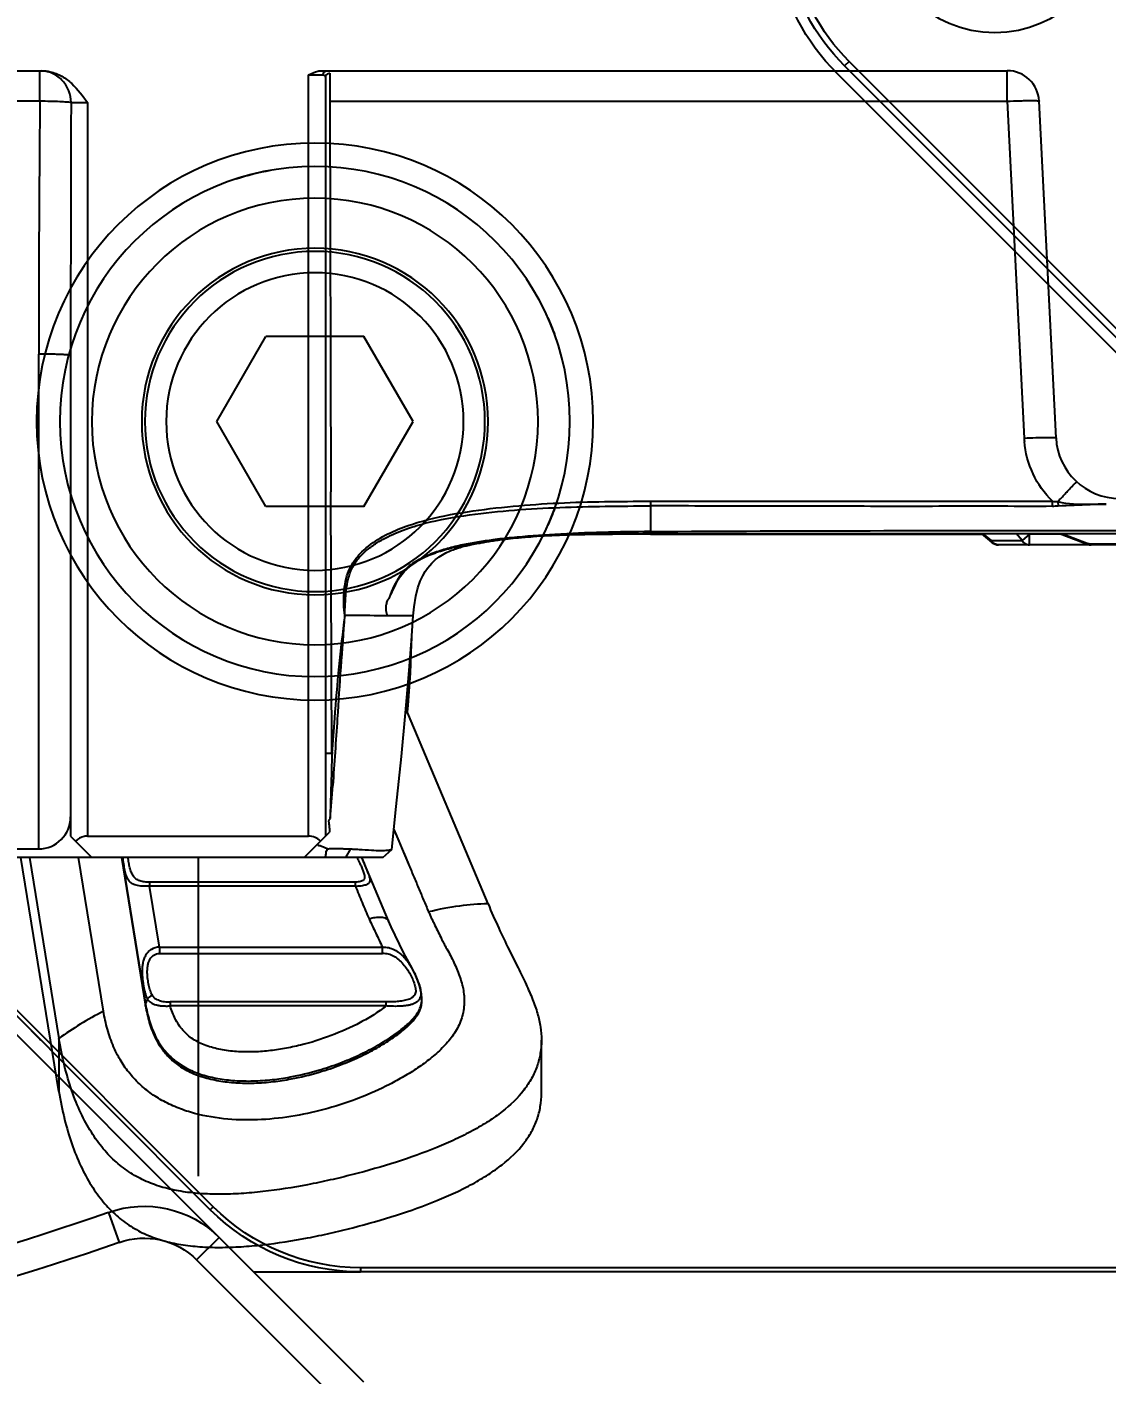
# Model space of a CAD drawing. Header units: millimetres. Extents: x -73584 to -37571, y -61249 to -50748.
# Drawn here: x -54754.8 to -54704, y -59280.6 to -59217.2 of the extents above; entities that cross this region are included whole.
import ezdxf

# ---------------------------------------------------------------- set-up
doc = ezdxf.new("R2010")
doc.units = ezdxf.units.MM
doc.header["$LTSCALE"] = 200
doc.header["$PDSIZE"] = -1
doc.linetypes.add('DOT_CENTER', pattern=[14, 12, -1, 0, -1])
for name, color, linetype in [('1', 7, 'Continuous'), ('_X2_56FE5C42_X0__01_3127', 7, 'Continuous'), ('DIM', 3, 'Continuous')]:
    doc.layers.add(name, color=color, linetype=linetype)
doc.styles.add('TSSD_Dimension', font='tssdeng.shx', dxfattribs={"width": 0.7, "bigfont": 'hztxt.shx'})
doc.dimstyles.new('TSSD_20_20', dxfattribs={"dimtxt": 60, "dimasz": 20, "dimexe": 20, "dimexo": 50, "dimgap": 20, "dimtad": 1, "dimdec": 0, "dimzin": 0, "dimdsep": 46, "dimtxsty": 'TSSD_Dimension', "dimblk": 'ARCHTICK', "dimcen": 0, "dimdle": 20, "dimclrt": 7, "dimadec": 0, "dimazin": 0, "dimtfac": 1, "dimtdec": 0, "dimtix": 1, "dimtmove": 2, "dimatfit": 3, "dimfxl": 1, "dimtolj": 1, "dimtzin": 0, "dimarcsym": 0})

# ---------------------------------------------------------------- blocks, each defined once
blk = doc.blocks.new('12586')
at = {"color": 7, "linetype": 'Continuous'}
for p, q in [((-40360.429, -54892.921), (-40341.503, -54892.921)), ((-40341.59, -54894.357), (-40341.59, -54892.921)), ((-40328.947, -54928.921), (-40328.947, -54893.121)), ((-40328.947, -54893.121), (-40328.256, -54893.121)), ((-40328.347, -54892.921), (-40296.061, -54892.921)), ((-40328.147, -54893.223), (-40328.147, -54928.921)), ((-40327.947, -54893.039), (-40327.947, -54894.357)), ((-40296.061, -54894.357), (-40296.061, -54892.921)), ((-40341.59, -54894.357), (-40360.429, -54894.357)), ((-40340.127, -54894.421), (-40339.347, -54894.421)), ((-40339.347, -54894.421), (-40339.347, -54928.921)), ((-40327.947, -54894.357), (-40327.897, -54912.721)), ((-40327.947, -54894.357), (-40296.061, -54894.357)), ((-40296.061, -54894.357), (-40295.265, -54910.201)), ((-40293.767, -54910.19), (-40294.563, -54894.346)), ((-40341.647, -54929.521), (-40341.647, -54906.251)), ((-40340.147, -54906.314), (-40340.147, -54928.921)), ((-40327.847, -54925.037), (-40327.897, -54912.721)), ((-40312.858, -54913.172), (-40312.858, -54913.389)), ((-40312.858, -54913.172), (-40293.938, -54913.172)), ((-40312.858, -54913.39), (-40312.858, -54914.683)), ((-40293.938, -54913.4), (-40293.938, -54913.172)), ((-40318.749, -54914.859), (-40318.566, -54914.845)), ((-40312.858, -54914.689), (-40312.858, -54914.722)), ((-40312.858, -54914.695), (-40312.858, -54914.722)), ((-40297.719, -54914.722), (-40297.258, -54914.722)), ((-40297.719, -54914.723), (-40297.258, -54914.723)), ((-40320.498, -54932.111), (-40324.361, -54922.919)), ((-40340.147, -54928.921), (-40339.147, -54929.921)), ((-40339.347, -54928.921), (-40328.947, -54928.921)), ((-40329.147, -54929.921), (-40327.959, -54928.734)), ((-40324.93, -54928.605), (-40324.699, -54929.153)), ((-40324.868, -54928.751), (-40324.699, -54929.153)), ((-40347.405, -54929.521), (-40341.647, -54929.521)), ((-40327.289, -54929.512), (-40327.118, -54929.514)), ((-40327.196, -54929.922), (-40326.959, -54929.52)), ((-40325.448, -54929.921), (-40325.034, -54929.544)), ((-40325.034, -54929.544), (-40325.033, -54929.539)), ((-40324.699, -54929.153), (-40324.537, -54929.538)), ((-40324.699, -54929.153), (-40324.537, -54929.538)), ((-40324.537, -54929.538), (-40324.385, -54929.9)), ((-40324.537, -54929.538), (-40324.24, -54930.245)), ((-40339.147, -54929.921), (-40347.405, -54929.923)), ((-40340.698, -54940.933), (-40342.485, -54929.922)), ((-40342.079, -54929.922), (-40340.698, -54938.433)), ((-40338.599, -54937.16), (-40339.773, -54929.921)), ((-40325.448, -54929.921), (-40339.147, -54929.921)), ((-40337.754, -54929.921), (-40336.618, -54936.918)), ((-40337.737, -54929.921), (-40336.618, -54936.818)), ((-40325.688, -54931.713), (-40326.442, -54929.921)), ((-40324.385, -54929.9), (-40324.24, -54930.245)), ((-40326.745, -54931.088), (-40336.426, -54931.088)), ((-40335.962, -54934.141), (-40336.426, -54931.278)), ((-40326.745, -54931.278), (-40336.426, -54931.278)), ((-40326.745, -54931.278), (-40326.745, -54931.088)), ((-40325.186, -54932.91), (-40325.688, -54931.713)), ((-40325.186, -54932.91), (-40325.185, -54932.913)), ((-40335.962, -54934.141), (-40335.962, -54934.437)), ((-40335.962, -54934.141), (-40325.467, -54934.141)), ((-40335.962, -54934.437), (-40325.467, -54934.437)), ((-40336.618, -54936.918), (-40336.618, -54936.818)), ((-40335.462, -54936.717), (-40335.462, -54936.908)), ((-40325.291, -54936.717), (-40335.462, -54936.717)), ((-40325.291, -54936.908), (-40335.462, -54936.908)), ((-40325.291, -54936.908), (-40325.291, -54936.717)), ((-40323.617, -54936.686), (-40323.617, -54936.586)), ((-40340.698, -54938.433), (-40340.698, -54940.933)), ((-40317.986, -54941.014), (-40317.986, -54938.514))]:
    blk.add_line(p, q, dxfattribs=at)
for points in [[(-40324.02, -54918.559), (-40323.969, -54918.141), (-40323.892, -54917.637), (-40323.797, -54917.24), (-40323.688, -54916.925), (-40323.574, -54916.673), (-40323.461, -54916.474), (-40323.351, -54916.316), (-40323.246, -54916.188), (-40323.147, -54916.081), (-40323.054, -54915.992), (-40322.965, -54915.915), (-40322.881, -54915.849), (-40322.797, -54915.788), (-40322.717, -54915.734), (-40322.638, -54915.686), (-40322.563, -54915.642), (-40322.491, -54915.603), (-40322.421, -54915.569), (-40322.352, -54915.536), (-40322.283, -54915.506), (-40322.215, -54915.478), (-40322.147, -54915.452), (-40322.078, -54915.427), (-40322.009, -54915.403), (-40321.942, -54915.381), (-40321.874, -54915.36), (-40321.808, -54915.34), (-40321.744, -54915.321), (-40321.683, -54915.305), (-40321.624, -54915.289), (-40321.567, -54915.275), (-40321.51, -54915.262), (-40321.451, -54915.248), (-40321.392, -54915.235), (-40321.335, -54915.221), (-40321.282, -54915.208), (-40321.236, -54915.196), (-40321.197, -54915.186), (-40321.166, -54915.178), (-40321.139, -54915.172), (-40321.112, -54915.166), (-40321.086, -54915.161), (-40321.059, -54915.157), (-40321.032, -54915.153), (-40321.006, -54915.15), (-40320.98, -54915.148), (-40320.956, -54915.145), (-40320.928, -54915.142), (-40320.886, -54915.135), (-40320.837, -54915.127), (-40320.785, -54915.117), (-40320.731, -54915.107), (-40320.679, -54915.097), (-40320.625, -54915.087), (-40320.568, -54915.077), (-40320.508, -54915.067), (-40320.446, -54915.057), (-40320.381, -54915.047), (-40320.314, -54915.037), (-40320.244, -54915.027), (-40320.171, -54915.017), (-40320.095, -54915.007), (-40320.016, -54914.997)], [(-40320.016, -54914.997), (-40319.849, -54914.975), (-40319.758, -54914.963), (-40319.66, -54914.951), (-40319.554, -54914.938), (-40319.441, -54914.925), (-40319.321, -54914.912), (-40319.194, -54914.899), (-40319.061, -54914.886), (-40318.92, -54914.873), (-40318.77, -54914.861), (-40318.611, -54914.848), (-40318.566, -54914.845)], [(-40318.636, -54914.85), (-40318.479, -54914.839), (-40318.381, -54914.833)], [(-40312.858, -54914.689), (-40305.891, -54914.689), (-40298.114, -54914.69), (-40290.673, -54914.687), (-40283.574, -54914.686), (-40276.823, -54914.695), (-40271.462, -54914.642)], [(-40321.001, -54915.15), (-40320.98, -54915.148), (-40320.951, -54915.145), (-40320.914, -54915.139), (-40320.87, -54915.133), (-40320.817, -54915.123), (-40320.76, -54915.113), (-40320.707, -54915.102), (-40320.653, -54915.092), (-40320.594, -54915.082), (-40320.532, -54915.071), (-40320.468, -54915.06), (-40320.402, -54915.05), (-40320.333, -54915.039), (-40320.26, -54915.029)], [(-40325.03, -54929.544), (-40324.816, -54927.536), (-40324.574, -54925.178), (-40324.378, -54923.117), (-40324.222, -54921.317), (-40324.1, -54919.738), (-40324.019, -54918.559)], [(-40324.289, -54923.09), (-40324.258, -54922.762), (-40324.153, -54921.251), (-40324.094, -54919.884), (-40324.091, -54919.605)], [(-40323.617, -54936.587), (-40323.618, -54936.556), (-40323.633, -54936.355), (-40323.671, -54936.15), (-40323.73, -54935.94), (-40323.806, -54935.724), (-40323.899, -54935.497), (-40324.01, -54935.257), (-40324.145, -54934.994), (-40324.301, -54934.709), (-40324.471, -54934.393), (-40324.666, -54934.004), (-40324.868, -54933.585), (-40325.058, -54933.187), (-40325.185, -54932.913)]]:
    blk.add_lwpolyline(points, dxfattribs=at)
for centre, radius, start, end in [((-40296.061, -54894.421), 1.5, 2.87547, 90), ((-39098.234, -54906.177), 1243.413, 179.455327, 180.00338), ((-36765.496, -54906.241), 3574.65, 179.810545, 180.001178), ((-40290.585, -54909.949), 4.687, 183.09262, 185.01805), ((-40290.771, -54910.039), 3, 182.87547, 270), ((-40293.557, -54908.993), 4.196, 264.78754, 268.31473), ((-40295.492, -54880.05), 33.386, 272.66808, 273.1496), ((-40290.963, -54962.368), 49.059, 90.52193, 91.39901), ((-40316.322, -54945.584), 30.851, 95.70106, 97.35686), ((-40316.164, -54949.331), 34.569, 94.28837, 95.95561), ((-40231.797, -54930.615), 96.209, 172.79643, 175.6851), ((-39995.716, -54944.696), 332.561, 175.49092, 176.32824), ((-40223.078, -54931.324), 104.957, 175.65747, 176.566), ((-39854.737, -54940.317), 473.353, 178.14159, 178.35098), ((-40492.924, -54914.132), 165.581, 355.16072, 355.69958), ((-39849.247, -54940.67), 478.85, 178.32768, 178.49578), ((-40325.75, -54922.99), 6.921, 246.17275, 247.20999), ((-40328.274, -54937.445), 4.787, 22.03377, 22.48451), ((-40326.931, -54936.929), 3.348, 19.16511, 19.80543), ((-40324.17, -54936.347), 0.504, 336.26179, 342.30815), ((-40324.941, -54936.586), 1.324, 358.32894, 359.93578)]:
    blk.add_arc(centre, radius, start, end, dxfattribs=at)
for centre, major_axis, start_param, end_param in [((-40341.647, -54928.021), (1.5, 0), -1.570796, 0), ((-40339.347, -54929.721), (0.8, 0), 1.770437, 2.356194), ((-40339.347, -54929.721), (0, 0.8), 0, 0.19964), ((-40328.947, -54929.721), (0.8, 0), 0.785398, 1.570796)]:
    blk.add_ellipse(centre, major_axis=major_axis, ratio=1, start_param=start_param, end_param=end_param, dxfattribs=at)
for points in [[(-40341.503, -54892.921), (-40341.369, -54892.921), (-40341.235, -54892.937), (-40341.104, -54892.968)], [(-40293.68, -54913.188), (-40293.203, -54913.303), (-40292.703, -54913.309), (-40292.212, -54913.311)], [(-40293.658, -54913.386), (-40293.159, -54913.359), (-40292.66, -54913.336), (-40292.161, -54913.324)], [(-40292.212, -54913.311), (-40291.945, -54913.313), (-40291.677, -54913.311), (-40291.41, -54913.311)], [(-40317.359, -54914.729), (-40318.036, -54914.768), (-40318.712, -54914.818), (-40319.387, -54914.886)], [(-40318.566, -54914.845), (-40316.667, -54914.709), (-40314.762, -54914.68), (-40312.858, -54914.678)], [(-40312.858, -54914.599), (-40314.359, -54914.611), (-40315.861, -54914.642), (-40317.359, -54914.729)], [(-40312.858, -54914.722), (-40307.812, -54914.722), (-40302.766, -54914.723), (-40297.719, -54914.723)], [(-40327.594, -54923.398), (-40327.662, -54924.448), (-40327.73, -54925.498), (-40327.809, -54926.548)], [(-40328.057, -54929.519), (-40328.181, -54929.467), (-40328.307, -54929.422), (-40328.431, -54929.37)], [(-40328.059, -54929.514), (-40327.991, -54929.512), (-40327.922, -54929.509), (-40327.853, -54929.507)], [(-40327.467, -54929.507), (-40327.408, -54929.509), (-40327.348, -54929.511), (-40327.289, -54929.512)], [(-40327.118, -54929.514), (-40327.065, -54929.515), (-40327.012, -54929.517), (-40326.959, -54929.52)], [(-40323.709, -54936.55), (-40323.723, -54936.584), (-40323.743, -54936.616), (-40323.766, -54936.645)]]:
    blk.add_open_spline(points, degree=3, dxfattribs=at)
for points, knots in [([(-40340.127, -54894.421), (-40340.127, -54894.233), (-40340.197, -54893.856), (-40340.498, -54893.37), (-40340.953, -54893.03), (-40341.32, -54892.935), (-40341.503, -54892.924)], [0, 0, 0, 0, 0.252685, 0.503869, 0.752701, 1, 1, 1, 1]), ([(-40341.104, -54892.968), (-40340.915, -54893.012), (-40340.547, -54893.159), (-40339.924, -54893.635), (-40339.575, -54894.108), (-40339.347, -54894.421)], [0, 0, 0, 0, 0.250889, 0.501155, 1, 1, 1, 1]), ([(-40328.947, -54893.121), (-40328.804, -54893.05), (-40328.612, -54892.951), (-40328.4, -54892.921), (-40328.347, -54892.921)], [0, 0, 0, 0, 0.749652, 1, 1, 1, 1]), ([(-40328.256, -54893.121), (-40328.256, -54893.071), (-40328.226, -54892.971), (-40328.129, -54892.921), (-40328.084, -54892.921)], [0, 0, 0, 0, 0.525942, 1, 1, 1, 1]), ([(-40328.256, -54893.121), (-40328.227, -54893.121), (-40328.161, -54893.13), (-40328.147, -54893.196), (-40328.147, -54893.223)], [0, 0, 0, 0, 0.514515, 1, 1, 1, 1]), ([(-40328.147, -54893.223), (-40328.147, -54893.176), (-40328.1, -54893.075), (-40327.997, -54893.039), (-40327.947, -54893.039)], [0, 0, 0, 0, 0.485541, 1, 1, 1, 1]), ([(-40340.127, -54894.421), (-40340.19, -54894.409), (-40340.366, -54894.396), (-40340.688, -54894.377), (-40341.113, -54894.364), (-40341.425, -54894.359), (-40341.59, -54894.357)], [0, 0, 0, 0, 0.131534, 0.360421, 0.661529, 1, 1, 1, 1]), ([(-40296.061, -54894.357), (-40295.87, -54894.348), (-40295.593, -54894.336), (-40295.24, -54894.326), (-40295.017, -54894.322), (-40294.832, -54894.322), (-40294.697, -54894.325), (-40294.611, -54894.331), (-40294.576, -54894.338), (-40294.563, -54894.343), (-40294.563, -54894.346)], [0, 0, 0, 0, 0.38161, 0.554046, 0.705081, 0.829079, 0.921515, 0.978703, 0.993646, 1, 1, 1, 1]), ([(-40340.147, -54906.314), (-40340.147, -54906.311), (-40340.159, -54906.306), (-40340.194, -54906.298), (-40340.28, -54906.287), (-40340.415, -54906.278), (-40340.6, -54906.268), (-40340.824, -54906.261), (-40341.178, -54906.253), (-40341.455, -54906.251), (-40341.647, -54906.251)], [0, 0, 0, 0, 0.006385, 0.021431, 0.078674, 0.170866, 0.29494, 0.44606, 0.619037, 1, 1, 1, 1]), ([(-40295.265, -54910.201), (-40295.082, -54910.192), (-40294.808, -54910.181), (-40294.456, -54910.171), (-40294.221, -54910.166), (-40294.034, -54910.167), (-40293.886, -54910.168), (-40293.82, -54910.179), (-40293.767, -54910.181), (-40293.767, -54910.19)], [0, 0, 0, 0, 0.367238, 0.545804, 0.705333, 0.834646, 0.927747, 0.981577, 1, 1, 1, 1]), ([(-40293.938, -54913.172), (-40294.31, -54912.801), (-40294.935, -54911.924), (-40295.208, -54910.882), (-40295.254, -54910.359)], [0, 0, 0, 0, 0.50003, 1, 1, 1, 1]), ([(-40293.68, -54913.188), (-40293.568, -54913.065), (-40293.403, -54912.887), (-40293.192, -54912.661), (-40293.057, -54912.52), (-40292.947, -54912.408), (-40292.874, -54912.336), (-40292.83, -54912.296), (-40292.808, -54912.276), (-40292.796, -54912.268), (-40292.787, -54912.261), (-40292.785, -54912.263)], [0, 0, 0, 0, 0.38669, 0.565302, 0.719937, 0.841748, 0.928934, 0.95954, 0.981501, 0.994867, 1, 1, 1, 1]), ([(-40327.247, -54918.551), (-40327.286, -54918.194), (-40327.32, -54917.476), (-40327.153, -54916.575), (-40326.8, -54915.944), (-40326.325, -54915.4), (-40325.587, -54914.871), (-40324.606, -54914.419), (-40323.236, -54913.977), (-40321.466, -54913.642), (-40319.324, -54913.385), (-40317.171, -54913.24), (-40315.015, -54913.18), (-40313.577, -54913.171), (-40312.858, -54913.172)], [0, 0, 0, 0, 0.062445, 0.12473, 0.155975, 0.187239, 0.249651, 0.312154, 0.37468, 0.499703, 0.62477, 0.749843, 0.87492, 1, 1, 1, 1]), ([(-40327.245, -54918.551), (-40327.226, -54918.196), (-40327.219, -54917.661), (-40327.119, -54916.954), (-40326.97, -54916.438), (-40326.708, -54915.966), (-40326.343, -54915.57), (-40325.921, -54915.237), (-40325.311, -54914.866), (-40324.494, -54914.507), (-40323.133, -54914.089), (-40321.376, -54913.789), (-40319.254, -54913.569), (-40317.124, -54913.454), (-40314.991, -54913.405), (-40313.569, -54913.391), (-40312.858, -54913.39)], [0, 0, 0, 0, 0.062398, 0.093832, 0.125224, 0.156316, 0.187701, 0.219205, 0.250473, 0.312911, 0.375401, 0.500305, 0.625223, 0.750147, 0.875072, 1, 1, 1, 1]), ([(-40293.938, -54913.4), (-40294.734, -54913.437), (-40296.321, -54913.392), (-40298.687, -54913.41), (-40301.036, -54913.412), (-40303.38, -54913.409), (-40305.73, -54913.405), (-40308.89, -54913.398), (-40311.268, -54913.394), (-40312.858, -54913.389)], [0, 0, 0, 0, 0.126307, 0.251436, 0.375225, 0.498844, 0.622982, 0.747819, 1, 1, 1, 1]), ([(-40293.68, -54913.188), (-40293.679, -54913.207), (-40293.673, -54913.273), (-40293.666, -54913.339), (-40293.658, -54913.386)], [0, 0, 0, 0, 0.283938, 1, 1, 1, 1]), ([(-40325.084, -54917.552), (-40324.988, -54917.309), (-40324.769, -54916.828), (-40324.235, -54916.236), (-40323.566, -54915.809), (-40322.828, -54915.531), (-40322.072, -54915.32), (-40321.049, -54915.104), (-40320.27, -54915.003), (-40319.751, -54914.948)], [0, 0, 0, 0, 0.12477, 0.249856, 0.37523, 0.500307, 0.625349, 0.75019, 1, 1, 1, 1]), ([(-40320.272, -54914.987), (-40320.75, -54915.049), (-40321.466, -54915.162), (-40322.404, -54915.386), (-40323.094, -54915.606), (-40323.754, -54915.9), (-40324.268, -54916.228), (-40324.592, -54916.589), (-40324.837, -54917.004), (-40324.975, -54917.338), (-40325.084, -54917.552)], [0, 0, 0, 0, 0.250247, 0.375387, 0.500524, 0.625622, 0.750628, 0.813002, 0.875425, 1, 1, 1, 1]), ([(-40316.86, -54914.766), (-40316.99, -54914.77), (-40317.497, -54914.787), (-40318.004, -54914.813), (-40318.38, -54914.837)], [0, 0, 0, 0, 0.25741, 1, 1, 1, 1]), ([(-40312.858, -54914.722), (-40313.207, -54914.722), (-40314.541, -54914.724), (-40315.875, -54914.735), (-40316.86, -54914.766)], [0, 0, 0, 0, 0.261273, 1, 1, 1, 1]), ([(-40312.858, -54914.598), (-40309.409, -54914.574), (-40302.51, -54914.548), (-40292.163, -54914.549), (-40281.814, -54914.568), (-40274.914, -54914.617), (-40271.463, -54914.56)], [0, 0, 0, 0, 0.249997, 0.499986, 0.749874, 1, 1, 1, 1]), ([(-40325.084, -54917.552), (-40325.109, -54917.604), (-40325.149, -54917.705), (-40325.203, -54917.808), (-40325.246, -54917.84)], [0, 0, 0, 0, 0.521184, 1, 1, 1, 1]), ([(-40325.246, -54917.84), (-40325.267, -54917.899), (-40325.306, -54918.053), (-40325.33, -54918.301), (-40325.277, -54918.482), (-40325.237, -54918.559)], [0, 0, 0, 0, 0.25726, 0.644713, 1, 1, 1, 1]), ([(-40325.237, -54918.559), (-40325.38, -54918.558), (-40326.05, -54918.551), (-40326.72, -54918.546), (-40327.247, -54918.551)], [0, 0, 0, 0, 0.213312, 1, 1, 1, 1]), ([(-40324.019, -54918.559), (-40324.022, -54918.556), (-40324.042, -54918.563), (-40324.079, -54918.556), (-40324.153, -54918.561), (-40324.266, -54918.56), (-40324.43, -54918.562), (-40324.648, -54918.562), (-40324.923, -54918.562), (-40325.126, -54918.56), (-40325.237, -54918.559)], [0, 0, 0, 0, 0.010273, 0.041822, 0.098233, 0.18924, 0.322854, 0.501563, 0.726719, 1, 1, 1, 1]), ([(-40327.847, -54925.037), (-40327.885, -54925.037), (-40327.955, -54925.038), (-40328.039, -54925.039), (-40328.092, -54925.042), (-40328.122, -54925.044), (-40328.135, -54925.047), (-40328.147, -54925.048), (-40328.147, -54925.05)], [0, 0, 0, 0, 0.381119, 0.705341, 0.829466, 0.921695, 0.978961, 1, 1, 1, 1]), ([(-40327.932, -54928.106), (-40327.952, -54928.125), (-40327.984, -54928.152), (-40328.006, -54928.203), (-40328.003, -54928.245), (-40327.995, -54928.285), (-40327.991, -54928.34), (-40327.981, -54928.435), (-40327.964, -54928.57), (-40327.96, -54928.679), (-40327.96, -54928.734)], [0, 0, 0, 0, 0.12706, 0.187143, 0.248664, 0.312952, 0.375638, 0.499933, 0.749893, 1, 1, 1, 1]), ([(-40328.147, -54929.901), (-40328.14, -54929.869), (-40328.127, -54929.805), (-40328.124, -54929.707), (-40328.101, -54929.61), (-40328.066, -54929.552), (-40328.057, -54929.519)], [0, 0, 0, 0, 0.247739, 0.495104, 0.743747, 1, 1, 1, 1]), ([(-40327.853, -54929.507), (-40327.82, -54929.506), (-40327.691, -54929.503), (-40327.563, -54929.505), (-40327.467, -54929.507)], [0, 0, 0, 0, 0.256625, 1, 1, 1, 1]), ([(-40326.959, -54929.52), (-40326.926, -54929.523), (-40326.795, -54929.532), (-40326.664, -54929.541), (-40326.566, -54929.547)], [0, 0, 0, 0, 0.257818, 1, 1, 1, 1]), ([(-40326.566, -54929.547), (-40326.372, -54929.559), (-40326.03, -54929.581), (-40325.688, -54929.6), (-40325.54, -54929.6)], [0, 0, 0, 0, 0.568249, 1, 1, 1, 1]), ([(-40325.54, -54929.6), (-40325.431, -54929.6), (-40325.268, -54929.59), (-40325.107, -54929.567), (-40325.056, -54929.552)], [0, 0, 0, 0, 0.671937, 1, 1, 1, 1]), ([(-40325.056, -54929.552), (-40325.053, -54929.551), (-40325.046, -54929.549), (-40325.038, -54929.547), (-40325.034, -54929.543)], [0, 0, 0, 0, 0.349074, 1, 1, 1, 1]), ([(-40336.426, -54931.278), (-40336.485, -54931.282), (-40336.599, -54931.283), (-40336.766, -54931.278), (-40336.919, -54931.264), (-40337.056, -54931.236), (-40337.174, -54931.195), (-40337.275, -54931.142), (-40337.359, -54931.076), (-40337.427, -54930.994), (-40337.48, -54930.896), (-40337.523, -54930.785), (-40337.559, -54930.663), (-40337.604, -54930.483), (-40337.649, -54930.235), (-40337.673, -54930.03), (-40337.682, -54929.921)], [0, 0, 0, 0, 0.080048, 0.156916, 0.227572, 0.290872, 0.347279, 0.398175, 0.445773, 0.493036, 0.543228, 0.597631, 0.655706, 0.717041, 0.851301, 1, 1, 1, 1]), ([(-40336.426, -54931.088), (-40336.508, -54931.089), (-40336.666, -54931.081), (-40336.888, -54931.035), (-40337.074, -54930.94), (-40337.208, -54930.795), (-40337.298, -54930.614), (-40337.362, -54930.405), (-40337.409, -54930.171), (-40337.43, -54930.007), (-40337.438, -54929.921)], [0, 0, 0, 0, 0.138053, 0.267933, 0.380521, 0.485823, 0.596714, 0.719504, 0.854686, 1, 1, 1, 1]), ([(-40326.664, -54929.921), (-40326.649, -54929.952), (-40326.592, -54930.071), (-40326.537, -54930.191), (-40326.498, -54930.281)], [0, 0, 0, 0, 0.258406, 1, 1, 1, 1]), ([(-40326.283, -54930.301), (-40326.296, -54930.27), (-40326.349, -54930.143), (-40326.402, -54930.017), (-40326.444, -54929.921)], [0, 0, 0, 0, 0.242005, 1, 1, 1, 1]), ([(-40326.745, -54931.278), (-40326.656, -54931.269), (-40326.524, -54931.262), (-40326.359, -54931.235), (-40326.256, -54931.209), (-40326.171, -54931.177), (-40326.107, -54931.136), (-40326.065, -54931.084), (-40326.046, -54931.023), (-40326.046, -54930.955), (-40326.066, -54930.849), (-40326.118, -54930.702), (-40326.195, -54930.509), (-40326.253, -54930.373), (-40326.283, -54930.301)], [0, 0, 0, 0, 0.174752, 0.253613, 0.322798, 0.380652, 0.427806, 0.468006, 0.506693, 0.548981, 0.597673, 0.713827, 0.848791, 1, 1, 1, 1]), ([(-40326.359, -54930.63), (-40326.348, -54930.663), (-40326.329, -54930.728), (-40326.312, -54930.821), (-40326.314, -54930.894), (-40326.332, -54930.944), (-40326.36, -54930.988), (-40326.42, -54931.033), (-40326.513, -54931.062), (-40326.623, -54931.081), (-40326.703, -54931.087), (-40326.745, -54931.088)], [0, 0, 0, 0, 0.137944, 0.259565, 0.365033, 0.413867, 0.462539, 0.567749, 0.692729, 0.835625, 1, 1, 1, 1]), ([(-40326.498, -54930.281), (-40326.471, -54930.341), (-40326.423, -54930.456), (-40326.378, -54930.573), (-40326.359, -54930.63)], [0, 0, 0, 0, 0.525346, 1, 1, 1, 1]), ([(-40324.24, -54930.245), (-40324.162, -54930.432), (-40324.004, -54930.805), (-40323.769, -54931.366), (-40323.533, -54931.926), (-40323.378, -54932.301), (-40323.298, -54932.487)], [0, 0, 0, 0, 0.250007, 0.500001, 0.750007, 1, 1, 1, 1]), ([(-40336.426, -54931.278), (-40336.424, -54931.239), (-40336.421, -54931.175), (-40336.422, -54931.111), (-40336.426, -54931.088)], [0, 0, 0, 0, 0.625188, 1, 1, 1, 1]), ([(-40326.745, -54931.278), (-40326.638, -54931.534), (-40326.425, -54932.047), (-40326.212, -54932.561), (-40326.1, -54932.815)], [0, 0, 0, 0, 0.499877, 1, 1, 1, 1]), ([(-40320.498, -54932.111), (-40320.946, -54932.113), (-40321.89, -54932.189), (-40322.817, -54932.37), (-40323.298, -54932.487)], [0, 0, 0, 0, 0.475266, 1, 1, 1, 1]), ([(-40320.498, -54932.111), (-40320.337, -54932.494), (-40320.02, -54933.21), (-40319.541, -54934.209), (-40319.103, -54935.086), (-40318.719, -54935.866), (-40318.399, -54936.578), (-40318.163, -54937.246), (-40318.019, -54937.887), (-40317.986, -54938.309), (-40317.986, -54938.514)], [0, 0, 0, 0, 0.179958, 0.339038, 0.479793, 0.604647, 0.716117, 0.817296, 0.911151, 1, 1, 1, 1]), ([(-40323.298, -54932.487), (-40323.274, -54932.54), (-40323.226, -54932.648), (-40323.149, -54932.807), (-40323.073, -54932.966), (-40322.972, -54933.179), (-40322.844, -54933.444), (-40322.715, -54933.709), (-40322.607, -54933.919), (-40322.495, -54934.127), (-40322.351, -54934.386), (-40322.185, -54934.699), (-40322.033, -54935.018), (-40321.897, -54935.342), (-40321.78, -54935.672), (-40321.688, -54936.009), (-40321.63, -54936.351), (-40321.61, -54936.697), (-40321.634, -54937.044), (-40321.703, -54937.386), (-40321.858, -54937.831), (-40322.164, -54938.351), (-40322.647, -54938.901), (-40323.206, -54939.391), (-40323.814, -54939.837), (-40324.46, -54940.241), (-40325.361, -54940.733), (-40326.547, -54941.261), (-40328.035, -54941.757), (-40329.577, -54942.105), (-40331.158, -54942.288), (-40332.751, -54942.272), (-40334.063, -54942.058), (-40335.062, -54941.734), (-40335.768, -54941.413), (-40336.416, -54941.008), (-40336.987, -54940.523), (-40337.475, -54939.972), (-40337.743, -54939.567), (-40337.861, -54939.358)], [0, 0, 0, 0, 0.007319, 0.014658, 0.021996, 0.02933, 0.044007, 0.0587, 0.066059, 0.073431, 0.088193, 0.102925, 0.117593, 0.132199, 0.146737, 0.161195, 0.175597, 0.189957, 0.204323, 0.218747, 0.233288, 0.262895, 0.293241, 0.324136, 0.35544, 0.387085, 0.418987, 0.483391, 0.548489, 0.614137, 0.680168, 0.746326, 0.812159, 0.844778, 0.877001, 0.908631, 0.939653, 0.970106, 1, 1, 1, 1]), ([(-40326.1, -54932.815), (-40326.004, -54932.783), (-40325.813, -54932.735), (-40325.574, -54932.72), (-40325.404, -54932.747), (-40325.305, -54932.785), (-40325.229, -54932.839), (-40325.196, -54932.886), (-40325.186, -54932.91)], [0, 0, 0, 0, 0.308808, 0.597772, 0.721881, 0.828651, 0.919835, 1, 1, 1, 1]), ([(-40326.1, -54932.815), (-40326.05, -54932.928), (-40325.945, -54933.15), (-40325.787, -54933.481), (-40325.629, -54933.811), (-40325.522, -54934.031), (-40325.467, -54934.141)], [0, 0, 0, 0, 0.252985, 0.500349, 0.7498, 1, 1, 1, 1]), ([(-40335.962, -54934.141), (-40336.094, -54934.14), (-40336.299, -54934.199), (-40336.505, -54934.369), (-40336.626, -54934.529), (-40336.711, -54934.712), (-40336.759, -54934.908), (-40336.781, -54935.108), (-40336.784, -54935.308), (-40336.775, -54935.504), (-40336.757, -54935.693), (-40336.737, -54935.845), (-40336.717, -54935.961), (-40336.702, -54936.045), (-40336.687, -54936.126), (-40336.67, -54936.205), (-40336.651, -54936.279), (-40336.63, -54936.349), (-40336.611, -54936.405), (-40336.595, -54936.448), (-40336.582, -54936.479), (-40336.569, -54936.509), (-40336.555, -54936.539), (-40336.544, -54936.566), (-40336.536, -54936.585), (-40336.529, -54936.593), (-40336.525, -54936.595)], [0, 0, 0, 0, 0.136328, 0.204482, 0.272572, 0.340836, 0.409789, 0.478846, 0.547382, 0.61464, 0.680058, 0.742363, 0.771986, 0.801201, 0.829906, 0.857355, 0.883405, 0.908412, 0.932496, 0.944132, 0.955464, 0.966597, 0.977962, 0.990012, 0.995708, 1, 1, 1, 1]), ([(-40336.29, -54936.414), (-40336.334, -54936.349), (-40336.404, -54936.196), (-40336.47, -54935.94), (-40336.518, -54935.654), (-40336.542, -54935.346), (-40336.531, -54935.08), (-40336.484, -54934.873), (-40336.427, -54934.729), (-40336.341, -54934.605), (-40336.229, -54934.511), (-40336.1, -54934.453), (-40336.008, -54934.439), (-40335.962, -54934.437)], [0, 0, 0, 0, 0.101584, 0.215989, 0.342844, 0.478342, 0.617152, 0.686003, 0.753044, 0.817899, 0.88017, 0.940038, 1, 1, 1, 1]), ([(-40325.467, -54934.141), (-40325.475, -54934.19), (-40325.481, -54934.289), (-40325.474, -54934.388), (-40325.467, -54934.437)], [0, 0, 0, 0, 0.500454, 1, 1, 1, 1]), ([(-40325.467, -54934.141), (-40325.37, -54934.134), (-40325.173, -54934.155), (-40324.809, -54934.295), (-40324.503, -54934.548), (-40324.26, -54934.851), (-40324.049, -54935.177), (-40323.923, -54935.438), (-40323.85, -54935.614)], [0, 0, 0, 0, 0.125966, 0.251024, 0.500353, 0.626727, 0.753161, 1, 1, 1, 1]), ([(-40325.467, -54934.437), (-40325.286, -54934.416), (-40324.997, -54934.51), (-40324.693, -54934.73), (-40324.486, -54934.939), (-40324.31, -54935.17), (-40324.163, -54935.413), (-40324.044, -54935.658), (-40323.952, -54935.894), (-40323.905, -54936.085), (-40323.902, -54936.227), (-40323.918, -54936.321), (-40323.956, -54936.407), (-40324.018, -54936.48), (-40324.102, -54936.539), (-40324.241, -54936.606), (-40324.447, -54936.662), (-40324.716, -54936.702), (-40325.001, -54936.721), (-40325.195, -54936.721), (-40325.291, -54936.717)], [0, 0, 0, 0, 0.131591, 0.201498, 0.271859, 0.341776, 0.41038, 0.476404, 0.537912, 0.592543, 0.61695, 0.639601, 0.661262, 0.683446, 0.707695, 0.734475, 0.794483, 0.860672, 0.930509, 1, 1, 1, 1]), ([(-40323.836, -54935.649), (-40323.831, -54935.661), (-40323.812, -54935.709), (-40323.793, -54935.758), (-40323.78, -54935.795)], [0, 0, 0, 0, 0.253437, 1, 1, 1, 1]), ([(-40323.768, -54935.83), (-40323.751, -54935.879), (-40323.72, -54935.976), (-40323.673, -54936.159), (-40323.657, -54936.298), (-40323.666, -54936.385)], [0, 0, 0, 0, 0.274631, 0.536832, 1, 1, 1, 1]), ([(-40336.525, -54936.595), (-40336.506, -54936.55), (-40336.437, -54936.469), (-40336.342, -54936.425), (-40336.29, -54936.414)], [0, 0, 0, 0, 0.483745, 1, 1, 1, 1]), ([(-40336.29, -54936.414), (-40336.291, -54936.415), (-40336.292, -54936.419), (-40336.288, -54936.426), (-40336.281, -54936.437), (-40336.27, -54936.453), (-40336.257, -54936.472), (-40336.237, -54936.496), (-40336.21, -54936.525), (-40336.173, -54936.556), (-40336.13, -54936.583), (-40336.065, -54936.616), (-40335.977, -54936.649), (-40335.863, -54936.684), (-40335.736, -54936.704), (-40335.601, -54936.716), (-40335.509, -54936.717), (-40335.462, -54936.717)], [0, 0, 0, 0, 0.005779, 0.011877, 0.024309, 0.049302, 0.074198, 0.099101, 0.149411, 0.201559, 0.256364, 0.313844, 0.434476, 0.561239, 0.700466, 0.84805, 1, 1, 1, 1]), ([(-40323.666, -54936.385), (-40323.667, -54936.395), (-40323.672, -54936.434), (-40323.681, -54936.472), (-40323.69, -54936.5)], [0, 0, 0, 0, 0.253426, 1, 1, 1, 1]), ([(-40338.598, -54937.161), (-40338.971, -54937.352), (-40339.687, -54937.751), (-40340.373, -54938.2), (-40340.698, -54938.433)], [0, 0, 0, 0, 0.511594, 1, 1, 1, 1]), ([(-40337.861, -54939.358), (-40337.958, -54939.187), (-40338.174, -54938.749), (-40338.427, -54938.012), (-40338.55, -54937.445), (-40338.598, -54937.16)], [0, 0, 0, 0, 0.253119, 0.628036, 1, 1, 1, 1]), ([(-40336.525, -54936.595), (-40336.554, -54936.629), (-40336.599, -54936.699), (-40336.618, -54936.781), (-40336.618, -54936.818)], [0, 0, 0, 0, 0.551262, 1, 1, 1, 1]), ([(-40336.618, -54936.818), (-40336.575, -54937.075), (-40336.46, -54937.584), (-40336.229, -54938.211), (-40335.946, -54938.711), (-40335.634, -54939.123), (-40335.195, -54939.537), (-40334.62, -54939.896), (-40333.943, -54940.162), (-40333.201, -54940.338), (-40332.398, -54940.434), (-40331.543, -54940.449), (-40330.673, -54940.388), (-40329.642, -54940.235), (-40328.576, -54939.98), (-40327.511, -54939.622), (-40326.609, -54939.244), (-40325.798, -54938.835), (-40325.1, -54938.41), (-40324.614, -54938.053), (-40324.301, -54937.784), (-40324.097, -54937.586), (-40323.912, -54937.373), (-40323.755, -54937.144), (-40323.664, -54936.933), (-40323.626, -54936.758), (-40323.619, -54936.669), (-40323.618, -54936.625)], [0, 0, 0, 0, 0.048253, 0.096642, 0.123242, 0.15455, 0.192106, 0.234447, 0.279387, 0.326322, 0.375651, 0.428931, 0.484743, 0.537203, 0.62194, 0.687588, 0.745319, 0.803196, 0.855717, 0.896805, 0.914732, 0.932211, 0.949673, 0.966866, 0.983568, 0.991758, 1, 1, 1, 1]), ([(-40336.618, -54936.918), (-40336.575, -54937.176), (-40336.459, -54937.688), (-40336.227, -54938.318), (-40335.94, -54938.82), (-40335.624, -54939.235), (-40335.178, -54939.649), (-40334.597, -54940.007), (-40333.914, -54940.271), (-40333.165, -54940.445), (-40332.357, -54940.537), (-40331.495, -54940.548), (-40330.623, -54940.482), (-40329.595, -54940.325), (-40328.534, -54940.067), (-40327.473, -54939.707), (-40326.57, -54939.327), (-40325.761, -54938.915), (-40325.066, -54938.487), (-40324.585, -54938.131), (-40324.275, -54937.861), (-40324.072, -54937.659), (-40323.89, -54937.444), (-40323.737, -54937.211), (-40323.636, -54936.956), (-40323.617, -54936.775), (-40323.617, -54936.686)], [0, 0, 0, 0, 0.048358, 0.096867, 0.123595, 0.155118, 0.192932, 0.235479, 0.280594, 0.327717, 0.377307, 0.430919, 0.486828, 0.539015, 0.62311, 0.688393, 0.746146, 0.804155, 0.856192, 0.896849, 0.914716, 0.932222, 0.94971, 0.966883, 0.98354, 1, 1, 1, 1]), ([(-40336.525, -54936.595), (-40336.505, -54936.626), (-40336.458, -54936.685), (-40336.37, -54936.76), (-40336.26, -54936.817), (-40336.132, -54936.859), (-40335.986, -54936.89), (-40335.822, -54936.908), (-40335.646, -54936.914), (-40335.524, -54936.911), (-40335.462, -54936.908)], [0, 0, 0, 0, 0.096189, 0.19418, 0.298402, 0.413659, 0.542336, 0.684814, 0.839168, 1, 1, 1, 1]), ([(-40325.291, -54936.908), (-40325.479, -54937.056), (-40325.878, -54937.332), (-40326.731, -54937.823), (-40327.877, -54938.333), (-40329.082, -54938.71), (-40330.075, -54938.922), (-40330.83, -54939.03), (-40331.589, -54939.083), (-40332.342, -54939.069), (-40333.077, -54938.977), (-40333.77, -54938.796), (-40334.293, -54938.547), (-40334.644, -54938.277), (-40334.947, -54937.972), (-40335.247, -54937.519), (-40335.399, -54937.114), (-40335.462, -54936.908)], [0, 0, 0, 0, 0.061989, 0.125452, 0.254736, 0.385733, 0.451581, 0.51746, 0.583168, 0.64828, 0.712388, 0.774505, 0.832944, 0.860989, 0.888722, 0.943988, 1, 1, 1, 1]), ([(-40324.952, -54936.927), (-40324.98, -54936.926), (-40325.093, -54936.924), (-40325.206, -54936.917), (-40325.291, -54936.908)], [0, 0, 0, 0, 0.248842, 1, 1, 1, 1]), ([(-40323.766, -54936.645), (-40323.792, -54936.678), (-40323.859, -54936.735), (-40323.977, -54936.8), (-40324.114, -54936.85), (-40324.264, -54936.884), (-40324.425, -54936.907), (-40324.655, -54936.927), (-40324.832, -54936.929), (-40324.952, -54936.927)], [0, 0, 0, 0, 0.100052, 0.207523, 0.323069, 0.446381, 0.576612, 0.71294, 1, 1, 1, 1]), ([(-40317.986, -54938.514), (-40317.986, -54938.724), (-40318.02, -54939.142), (-40318.177, -54939.752), (-40318.44, -54940.334), (-40318.942, -54941.093), (-40319.65, -54941.765), (-40320.494, -54942.357), (-40321.232, -54942.79), (-40322.042, -54943.196), (-40323.232, -54943.713), (-40324.843, -54944.283), (-40326.527, -54944.764), (-40327.925, -54945.101), (-40329.331, -54945.397), (-40330.733, -54945.619), (-40332.113, -54945.741), (-40333.101, -54945.775), (-40334.047, -54945.747), (-40334.946, -54945.646), (-40335.794, -54945.461), (-40336.59, -54945.18), (-40337.331, -54944.787), (-40338.016, -54944.272), (-40338.64, -54943.625), (-40339.2, -54942.842), (-40339.694, -54941.925), (-40340.115, -54940.877), (-40340.46, -54939.701), (-40340.627, -54938.869), (-40340.698, -54938.433)], [0, 0, 0, 0, 0.021175, 0.042051, 0.063215, 0.085217, 0.133505, 0.160402, 0.189155, 0.219668, 0.251772, 0.319916, 0.391742, 0.428314, 0.464892, 0.53669, 0.571267, 0.604541, 0.636326, 0.666626, 0.69559, 0.723648, 0.751471, 0.779863, 0.80969, 0.841783, 0.876611, 0.914441, 0.955502, 1, 1, 1, 1]), ([(-40340.698, -54940.933), (-40340.627, -54941.369), (-40340.46, -54942.202), (-40340.115, -54943.377), (-40339.694, -54944.425), (-40339.2, -54945.342), (-40338.64, -54946.125), (-40338.016, -54946.772), (-40337.331, -54947.287), (-40336.59, -54947.68), (-40335.794, -54947.961), (-40334.946, -54948.146), (-40334.047, -54948.247), (-40333.101, -54948.275), (-40332.113, -54948.241), (-40330.733, -54948.119), (-40329.331, -54947.897), (-40327.925, -54947.601), (-40326.527, -54947.264), (-40324.843, -54946.783), (-40323.232, -54946.213), (-40322.042, -54945.696), (-40321.232, -54945.29), (-40320.494, -54944.857), (-40319.65, -54944.265), (-40318.942, -54943.593), (-40318.44, -54942.834), (-40318.177, -54942.252), (-40318.02, -54941.642), (-40317.986, -54941.224), (-40317.986, -54941.014)], [0, 0, 0, 0, 0.044498, 0.085559, 0.123389, 0.158217, 0.19031, 0.220137, 0.248529, 0.276351, 0.30441, 0.333374, 0.363674, 0.395459, 0.428733, 0.46331, 0.535108, 0.571686, 0.608258, 0.680084, 0.748228, 0.780332, 0.810845, 0.839598, 0.866495, 0.914783, 0.936785, 0.957949, 0.978825, 1, 1, 1, 1])]:
    blk.add_open_spline(points, degree=3, knots=knots, dxfattribs=at)
at = {"layer": '_X2_56FE5C42_X0__01_3127', "color": 7, "linetype": 'Continuous'}
for p, q in [((-40297.297, -54914.69), (-40296.783, -54915.109)), ((-40297.22, -54914.69), (-40296.814, -54915.021)), ((-40296.814, -54915.021), (-40295.357, -54915.021)), ((-40295.357, -54915.021), (-40295.645, -54914.689)), ((-40295.011, -54914.721), (-40295.357, -54915.021)), ((-40295.039, -54914.689), (-40295.011, -54914.721)), ((-40295.011, -54915.221), (-40295.011, -54914.721)), ((-40293.525, -54914.721), (-40295.011, -54914.721)), ((-40293.61, -54914.689), (-40292.288, -54915.189)), ((-40293.497, -54914.689), (-40292.229, -54915.168)), ((-40266.826, -54915.221), (-40296.467, -54915.221)), ((-40292.288, -54915.189), (-40292.288, -54915.189)), ((-40292.229, -54915.168), (-40290.16, -54915.168))]:
    blk.add_line(p, q, dxfattribs=at)
blk.add_lwpolyline([(-40292.288, -54915.189), (-40292.271, -54915.195), (-40292.192, -54915.214), (-40292.111, -54915.221)], dxfattribs=at)
for centre, radius, start, end in [((-40296.406, -54914.756), 0.486, 212.98319, 221.5186), ((-40296.467, -54914.721), 0.5, 230.81712, 270)]:
    blk.add_arc(centre, radius, start, end, dxfattribs=at)
for points, knots in [([(-40296.814, -54915.021), (-40296.814, -54915.039), (-40296.812, -54915.071), (-40296.794, -54915.1), (-40296.783, -54915.109)], [0, 0, 0, 0, 0.555208, 1, 1, 1, 1]), ([(-40295.357, -54915.021), (-40295.319, -54915.08), (-40295.241, -54915.158), (-40295.112, -54915.212), (-40295.044, -54915.221), (-40295.011, -54915.221)], [0, 0, 0, 0, 0.5117, 0.757987, 1, 1, 1, 1]), ([(-40296.662, -54915.168), (-40296.672, -54915.162), (-40296.711, -54915.137), (-40296.747, -54915.105), (-40296.77, -54915.079)], [0, 0, 0, 0, 0.246186, 1, 1, 1, 1]), ([(-40296.467, -54915.221), (-40296.501, -54915.221), (-40296.569, -54915.212), (-40296.632, -54915.185), (-40296.662, -54915.168)], [0, 0, 0, 0, 0.495593, 1, 1, 1, 1]), ([(-40292.229, -54915.168), (-40292.234, -54915.169), (-40292.244, -54915.171), (-40292.258, -54915.174), (-40292.269, -54915.177), (-40292.279, -54915.18), (-40292.285, -54915.182), (-40292.289, -54915.184), (-40292.291, -54915.187), (-40292.289, -54915.188), (-40292.288, -54915.189)], [0, 0, 0, 0, 0.237685, 0.444707, 0.619302, 0.759451, 0.862411, 0.926345, 0.957318, 1, 1, 1, 1]), ([(-40292.026, -54915.221), (-40292.043, -54915.221), (-40292.114, -54915.216), (-40292.182, -54915.194), (-40292.229, -54915.168)], [0, 0, 0, 0, 0.244695, 1, 1, 1, 1])]:
    blk.add_open_spline(points, degree=3, knots=knots, dxfattribs=at)
at = {"layer": 'DIM', "color": 3}
blk.add_line((-40334.147, -54929.921), (-40334.147, -54944.921), dxfattribs=at)
blk = doc.blocks.new('23-D1025-B_LOCK_PIN_PLATE_Absen-PL_2__346', base_point=(803.75, -23.18))
at = {"color": 7, "linetype": 'Continuous'}
for p, q in [((843.75, 11.82), (813.75, 11.82)), ((843.75, 11.52), (813.75, 11.52)), ((806.891, -5.039), (821.891, -20.039)), ((835.609, -20.039), (850.609, -5.039)), ((806.679, -5.251), (821.679, -20.251)), ((835.821, -20.251), (850.821, -5.251))]:
    blk.add_line(p, q, dxfattribs=at)
at = {"color": 140, "linetype": 'Continuous'}
for p, q in [((813.75, 11.52), (813.75, 11.82)), ((843.75, 11.52), (843.75, 11.82)), ((806.891, -5.039), (806.679, -5.251)), ((850.609, -5.039), (850.821, -5.251)), ((821.891, -20.039), (821.679, -20.251)), ((835.609, -20.039), (835.821, -20.251))]:
    blk.add_line(p, q, dxfattribs=at)
for radius in [6.3, 5.903, 4.161, 3.18]:
    blk.add_circle((828.75, 1.82), radius, dxfattribs=at)
at = {"color": 7, "linetype": 'Continuous'}
for centre, radius in [((828.75, 1.82), 6), ((813.75, 1.82), 5.5), ((843.75, 1.82), 5.5), ((828.75, -13.18), 5.5)]:
    blk.add_circle(centre, radius, dxfattribs=at)
for centre, radius, start, end in [((813.75, 1.82), 10, 90, 225), ((813.75, 1.82), 9.7, 90, 225), ((843.75, 1.82), 10, 315, 90), ((843.75, 1.82), 9.7, 315, 90), ((828.75, -13.18), 10, 225, 315), ((828.75, -13.18), 9.7, 225, 315)]:
    blk.add_arc(centre, radius, start, end, dxfattribs=at)
at = {"layer": '1', "color": 1, "linetype": 'DOT_CENTER'}
for p, q in [((828.75, 10.12), (828.75, -6.48)), ((837.05, 1.82), (820.45, 1.82))]:
    blk.add_line(p, q, dxfattribs=at)
blk = doc.blocks.new('PH_23_COMPONENTS_BASESTAND-0_5m_Absen-PL__347', base_point=(431.261, -23.18))
blk.add_blockref('23-D1025-B_LOCK_PIN_PLATE_Absen-PL_2__346', (803.75, -23.18))
blk = doc.blocks.new('P01_LEG_M16xL80mm_STAINLESS-STEEL__358', base_point=(867.75, -29.98))
at = {"color": 7, "linetype": 'Continuous'}
for p, q in [((871.131, -21.98), (873.441, -17.98)), ((873.441, -17.98), (878.059, -17.98)), ((880.369, -21.98), (878.059, -17.98)), ((873.441, -25.98), (871.131, -21.98)), ((878.059, -25.98), (880.369, -21.98)), ((873.441, -25.98), (878.059, -25.98))]:
    blk.add_line(p, q, dxfattribs=at)
for radius in [8, 7]:
    blk.add_circle((875.75, -21.98), radius, dxfattribs=at)
blk = doc.blocks.new('23-B0029-B_ADJUSTABLE-M16xL80_FOOT-Ø64-STAINLESS-STEEL__359', base_point=(867.75, -29.98))
blk.add_blockref('P01_LEG_M16xL80mm_STAINLESS-STEEL__358', (867.75, -29.98))
blk = doc.blocks.new('23-D0466-B_FOOT-FLANGE_BASESTAND_Absen-M2_9__360', base_point=(864.474, -32.48))
at = {"color": 7, "linetype": 'Continuous'}
for radius in [10.5, 8.15]:
    blk.add_circle((875.75, -21.98), radius, dxfattribs=at)
for start, end in [(72.00008, 80.00013), (155.99992, 159.99991), (199.99998, 203.99999)]:
    blk.add_arc((875.75, -21.98), 12, start, end, dxfattribs=at)
blk = doc.blocks.new('PH_23_FOOT-FLANGE_Absen-M2_9__361', base_point=(864.474, -32.48))
blk.add_blockref('23-D0466-B_FOOT-FLANGE_BASESTAND_Absen-M2_9__360', (864.474, -32.48))
blk = doc.blocks.new('23-A0234-B_FOOT_BASESTAND_Absen-M2_9_2__362', base_point=(864.474, -32.48))
for name, p in [('PH_23_FOOT-FLANGE_Absen-M2_9__361', (864.474, -32.48)), ('23-B0029-B_ADJUSTABLE-M16xL80_FOOT-Ø64-STAINLESS-STEEL__359', (867.75, -29.98))]:
    blk.add_blockref(name, p)
blk = doc.blocks.new('23-D1020-B_EXTRUSION-MAIN-BODY_BASESTAND-0_5m_Absen-PL__363', base_point=(418.75, -61.98))
at = {"color": 7, "linetype": 'Continuous'}
for p, q in [((836.175, -20.605), (851.175, -5.605)), ((880.538, -58.91), (904.18, -35.268)), ((880.679, -59.051), (904.321, -35.409)), ((888.937, -50.794), (889.097, -50.633)), ((888.643, -51.087), (888.75, -50.98)), ((888.75, -50.98), (888.937, -50.794)), ((887.75, -51.98), (887.848, -51.882)), ((887.848, -51.882), (887.888, -51.842)), ((887.978, -51.752), (888.018, -51.712)), ((888.018, -51.712), (888.114, -51.616)), ((434.174, -61.98), (873.608, -61.98)), ((434.257, -61.78), (873.608, -61.78)), ((878.629, -61.98), (873.608, -61.98))]:
    blk.add_line(p, q, dxfattribs=at)
at = {"color": 140, "linetype": 'Continuous'}
for p, q in [((880.679, -59.051), (880.538, -58.91)), ((873.608, -61.78), (873.608, -61.98))]:
    blk.add_line(p, q, dxfattribs=at)
at = {"color": 7, "linetype": 'Continuous'}
for radius in [13.1, 12]:
    blk.add_circle((875.75, -21.98), radius, dxfattribs=at)
for centre, radius, start, end in [((843.75, 1.82), 10.5, 315, 90), ((873.608, -51.98), 9.8, 270, 315), ((873.608, -51.98), 10, 270, 315)]:
    blk.add_arc(centre, radius, start, end, dxfattribs=at)
blk = doc.blocks.new('23-D1023-B_CURAVLE-PLATE-RIGHT_Absen-PL__364', base_point=(865.652, -91.98))
at = {"color": 7, "linetype": 'Continuous'}
for p, q in [((896.319, -44.29), (880.256, -60.353)), ((873.447, -67.162), (880.256, -60.353)), ((874.507, -68.223), (881.317, -61.413))]:
    blk.add_line(p, q, dxfattribs=at)
at = {"color": 140, "linetype": 'Continuous'}
for p, q in [((885.47, -59.178), (884.967, -60.591)), ((881.317, -61.413), (880.256, -60.353))]:
    blk.add_line(p, q, dxfattribs=at)
at = {"color": 7, "linetype": 'Continuous'}
for centre, radius, start, end in [((883.792, -63.888), 5, 70.38783, 135), ((918.75, 34.22), 99.15, 250.38783, 279.96011), ((883.792, -63.888), 3.5, 70.38783, 135), ((918.75, 34.22), 100.65, 250.38783, 279.96011)]:
    blk.add_arc(centre, radius, start, end, dxfattribs=at)
blk = doc.blocks.new('Top1', base_point=(668.75, -75.52))
for name, p in [('23-D1020-B_EXTRUSION-MAIN-BODY_BASESTAND-0_5m_Absen-PL__363', (418.75, -61.98)), ('23-D1023-B_CURAVLE-PLATE-RIGHT_Absen-PL__364', (865.652, -91.98)), ('PH_23_COMPONENTS_BASESTAND-0_5m_Absen-PL__347', (431.261, -23.18)), ('23-A0234-B_FOOT_BASESTAND_Absen-M2_9_2__362', (864.474, -32.48))]:
    blk.add_blockref(name, p)
blk = doc.blocks.new('*U1115')
at = {"xscale": -1, "rotation": 359.9999999999976}
blk.add_blockref('Top1', (0, -53.713), dxfattribs=at)
at = {"layer": 'DIM', "color": 0}
blk.add_blockref('12586', (40121.647, 54909.248), dxfattribs=at)
blk = doc.blocks.new('*U1116')
at = {"layer": 'DIM', "color": 0, "linetype": 'ByBlock', "lineweight": -2, "transparency": 16777216}
blk.add_blockref('*U1115', (0, 0), dxfattribs=at)
blk = doc.blocks.new('_ArchTick')
at = {"color": 0, "linetype": 'ByBlock'}
blk.add_lwpolyline([(-0.7071, -0.7071, 0.5, 0.5, 0), (0.7071, 0.7071, 0.5, 0.5, 0)], format="xyseb", dxfattribs=at)
blk = doc.blocks.new('*D1144')
at = {"layer": 'Defpoints', "color": 0, "transparency": 16777216}
for p in [(-55063.209, -59180.187), (-54783.754, -59180.187), (-54534.278, -59760.187)]:
    blk.add_point(p, dxfattribs=at)
at = {"layer": 'DIM', "color": 0, "lineweight": -2, "transparency": 16777216}
for p, q in [((-55063.209, -59780.187), (-55063.209, -59160.187)), ((-54833.754, -59180.187), (-55083.209, -59180.187)), ((-54584.278, -59760.187), (-55083.209, -59760.187))]:
    blk.add_line(p, q, dxfattribs=at)
at = {"layer": 'DIM', "color": 0, "lineweight": -2, "transparency": 16777216, "xscale": 20, "yscale": 20, "zscale": 20}
for p, rotation in [((-55063.209, -59180.187), 90), ((-55063.209, -59760.187), 270)]:
    blk.add_blockref('_ArchTick', p, dxfattribs=dict(at, rotation=rotation))
at = {"layer": 'DIM', "color": 7, "transparency": 16777216, "insert": (-55114.363, -59470.187), "char_height": 60, "attachment_point": 5, "rotation": 90, "style": 'TSSD_Dimension'}
blk.add_mtext('\\A1;580 [1\'-10 3/4"]', dxfattribs=at)
blk = doc.blocks.new('*D1371')
at = {"layer": 'Defpoints', "color": 0, "transparency": 16777216}
for p in [(-54783.754, -59180.187), (-55328.252, -59830.312), (-54534.278, -59830.312)]:
    blk.add_point(p, dxfattribs=at)
at = {"layer": 'DIM', "color": 0, "lineweight": -2, "transparency": 16777216}
for p, q in [((-55328.252, -59160.187), (-55328.252, -59850.312)), ((-54833.754, -59180.187), (-55348.252, -59180.187)), ((-54584.278, -59830.312), (-55348.252, -59830.312))]:
    blk.add_line(p, q, dxfattribs=at)
at = {"layer": 'DIM', "color": 0, "lineweight": -2, "transparency": 16777216, "xscale": 20, "yscale": 20, "zscale": 20}
for p, rotation in [((-55328.252, -59180.187), 90), ((-55328.252, -59830.312), 270)]:
    blk.add_blockref('_ArchTick', p, dxfattribs=dict(at, rotation=rotation))
at = {"layer": 'DIM', "color": 7, "transparency": 16777216, "insert": (-55379.406, -59505.25), "char_height": 60, "attachment_point": 5, "rotation": 90, "style": 'TSSD_Dimension'}
blk.add_mtext('\\A1;650 [2\'-1 1/2"]', dxfattribs=at)

msp = doc.modelspace()

# ---------------------------------------------------------------- block references
at = {"layer": 'DIM', "color": 0}
msp.add_blockref('*U1116', (-54534.278, -59235.614), dxfattribs=at)

# ---------------------------------------------------------------- dimensions: what is measured, and where the dimension line sits
at = {"layer": 'DIM'}
for base, p1, p2, picture, middle in [((-55328.252, -59830.312), (-54783.754, -59180.187), (-54534.278, -59830.312), '*D1371', (-55379.406, -59505.25)), ((-55063.209, -59180.187), (-54534.278, -59760.187), (-54783.754, -59180.187), '*D1144', (-55114.363, -59470.187))]:
    dim = msp.add_linear_dim(base=base, p1=p1, p2=p2, angle=90, dimstyle='TSSD_20_20', dxfattribs=at)
    dim.commit()
    dim.dimension.update_dxf_attribs({"geometry": picture, "text_midpoint": middle})

doc.saveas('drawing.dxf')
